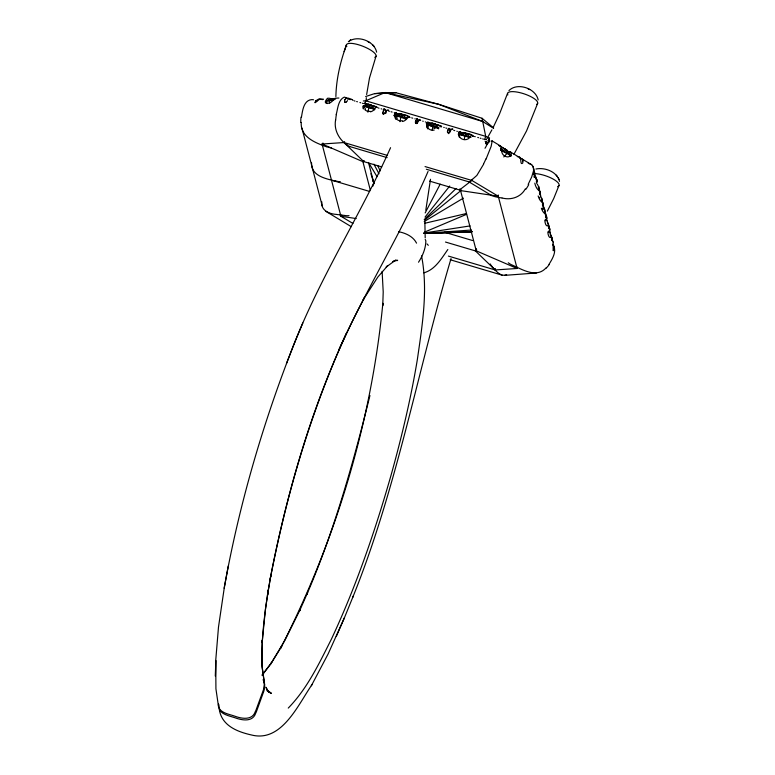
<?xml version="1.0" encoding="UTF-8"?>
<svg xmlns="http://www.w3.org/2000/svg" width="775" height="775" viewBox="0 0 775 775"><rect width="100%" height="100%" fill="white"/><g stroke="black" fill="none" stroke-linecap="round" stroke-linejoin="round"><path stroke-width="1.16" d="M321.848 201.888C320.618 210.442 329.462 214.026 336.486 214.413M540.65 196.075L540.621 194.98M543.692 207.816L543.663 206.702M551.965 238.932L551.945 238.371A7.76 6.82 33.4 0 0 551.877 237.915M522.902 161.646A7.556 5.338 -35.9 0 1 522.854 162.072L522.786 162.828A5.367 4.359 31.1 0 1 522.679 163.157C519.308 165.821 522.738 155.213 517.283 156.686M546.733 219.509L546.695 218.24M549.775 231.173L549.737 229.894M545.542 217.087L545.648 214.249M548.526 228.547L548.652 225.961L548.865 227.569M551.606 240.347L551.645 239.688M539.477 193.818L539.536 192.936M542.461 205.278L542.5 204.619M536.397 182.018L536.503 180.498M536.513 180.197L536.503 179.141A7.76 6.752 -60.6 0 0 536.416 178.676M551.722 238.419L551.703 238.923M542.577 203.476L542.577 202.517M424.855 221.698L425.204 237.886M335.885 96.565C336.243 78.798 340.487 61.332 346.532 44.688M426.783 124.155L426.812 125.046M542.51 204.552L542.568 203.786M335.527 120.29C333.831 130.394 339.334 139.636 347.316 145.322M551.945 239.349L551.713 237.518M545.871 216.118L545.891 215.237A7.992 7.091 27.3 0 0 545.823 214.694A6.19 5.541 23.1 0 0 544.796 212.34M366.12 100.74L366.333 97.669M218.434 704.02C217.746 712.68 228.567 713.94 234.728 716.158C241.752 718.764 252.369 720.643 255.353 711.469A47.343 44.146 -13.9 0 0 255.944 710.278L263.5 689.643A47.343 44.146 -13.9 0 0 263.81 688.365L264.382 683.405L262.153 667.566L261.814 655.679L261.785 657.026C262.086 629.445 266.096 602.059 270.921 574.943L267.452 595.297L267.695 593.863M528.25 163.292L531.011 164.377A11.305 8.942 -46.4 0 1 531.834 164.881L533.413 166.867L533.558 170.8L535.147 173.445L534.256 177.378L534.072 169.483L532.822 166.751M533.985 173.794L533.704 172.641L533.878 174.22M539.584 194.099L539.584 190.989A7.973 7.237 -55.7 0 0 539.565 190.456A6.229 5.812 -9.5 0 0 538.257 187.55M315.028 102.465L315.367 101.535M547.799 223.491L547.838 222.667M301.427 117.219C302.599 110.689 303.606 100.101 311.928 99.607A12.507 11.732 53 0 1 312.868 99.694L313.555 99.801M551.722 240.608L551.5 239.078M545.842 216.448L545.658 217.358M536.697 181.389L536.746 180.129M544.757 211.895L544.806 211.052M425.804 210.18L430.512 179.267M539.778 191.415L538.712 187.637M541.715 200.27L541.754 199.301M218.938 704.766C217.32 713.775 228.48 715.616 234.835 717.708C241.945 720.333 252.766 722.416 255.76 713.048A47.343 44.398 -15.4 0 0 256.351 711.847L263.868 691.067A47.343 44.398 -15.4 0 0 264.178 689.789L264.74 684.645L263.597 681.303M366.643 94.511L369.52 77.878L376.049 56.12M543.101 208.688L542.868 209.589L543.101 208L542.791 208.853M495.39 268.567L495.186 269.952L448.396 256.089M415.4 121.917L415.71 120.784M268.334 589.814L265.457 609.102L262.134 642.678L262.25 640.373L262.047 665.996L264.527 683.724M302.802 323.01L294.655 342.492C263.423 421.426 239.436 503.333 224.411 586.908L218.492 627.062L215.721 660.494L215.925 688.83L218.56 706.858M336.185 114.613C337.861 108.713 338.113 99.859 344.265 97.137A11.305 6.055 -81.4 0 1 344.904 97.263L347.51 98.706M367.892 112.191L368.987 106.902L371.39 105.051M399.929 121.685L401.024 116.395L403.426 114.545M432.169 130.064L433.06 125.889L435.463 124.039M464.206 139.568L465.097 135.383L467.509 133.532M533.558 170.8L531.679 177L528.143 184.402M224.169 588.283L228.286 565.973M270.068 579.71C288.939 482.253 317.643 385.592 364.395 297.707L363.233 299.702L377.871 277.004L387.8 265.544L386.183 267.026L394.766 260.758L392.712 261.601L397.653 260.226M546.143 220.342L546.046 220.865L545.871 219.286M549.184 232.006L549.087 232.529L549.184 231.328M485.935 141.718L485.799 142.833A4.146 3.323 29.8 0 0 485.906 143.317M270.678 576.319C286.857 492.9 311.288 410.74 346.367 333.26M459.003 132.961C457.57 138.977 466.027 142.106 469.669 137.495M369.937 395.541C353.264 463.043 334.451 530.274 306.919 594.27L307.636 592.594L299.286 611.494L300.041 609.809L285.064 640.043L270.824 663.836L271.667 662.518L261.96 675.209M488.957 141.341L488.744 142.048M472.13 179.383L471.849 180.439L459.517 189.972L429.592 181.108M426.918 123.225C427.054 120.784 429.941 122.479 428.517 124.048M451.031 258.598C417.686 370.799 397.11 486.952 353.332 595.917L352.673 597.525M396.287 115.029L396.471 112.782M460.602 133.629L460.941 132.312A34.449 6.946 -71.3 0 0 460.65 131.905L460.553 131.672M366.197 105.284L365.839 103.714M344.129 51.625L346.454 44.911M417.328 118.72L417.919 119.98A7.362 2.306 -74 0 0 416.902 123.525M450.004 129.144L449.955 129.473A7.362 2.306 -73.8 0 0 448.802 133.658M507.567 93.329L499.439 114.138L493.472 126.848M327.263 103.598L326.149 101.622L326.895 100.643L333.308 98.677L335.488 98.706M326.711 101.147L327.505 100.469M327.37 100.847L328.29 100.246M328.116 100.74L333.763 100.217M329.976 100.605L331.235 100.188M332.436 100.237L331.09 100.566M376.301 107.086L374.422 105.952L370.469 105.226L363.368 105.613L363.213 108.839M364.928 102.997L365.732 100.798L385.059 92.545L395.88 92.729L438.66 104.286L482.069 118.275L493.675 127.982M363.494 108.713L363.058 106.475L364.637 106.02L374.819 109.013L374.509 109.866M364.453 106.524L366.003 106.369M365.868 106.747L367.272 107.163L367.457 106.669M367.272 107.163L370.218 108.035L370.402 107.541M370.218 108.035L371.845 108.103M373.327 108.597L373.143 109.091L371.709 108.481M363.281 160.58L362.894 161.655L370.256 189.894M364.143 160.522L363.756 161.597L362.894 161.655L322.061 144.024L322.962 143.055M395.26 118.333L394.94 113.567L400.394 113.644L406.468 115.446L409.278 117.141M396.49 116.017L396.674 115.514L401.024 116.395L406.856 118.507L406.546 119.36L399.309 116.657L393.894 115.62M372.707 186.407L373.879 183.181L368.474 162.469M399.309 116.657L399.493 116.163M402.254 117.529L402.438 117.035M405.18 118.594L405.364 118.091M427.296 127.827L427.132 125.463L428.711 125.007L438.892 128.001L434.543 124.213L433.06 125.889M428.527 125.511L430.077 125.366M429.941 125.734L431.346 126.151L431.53 125.657M431.346 126.151L434.3 127.023L434.475 126.528M434.3 127.023L435.928 127.09M438.582 128.853L437.4 127.584M447.747 130.268L447.437 131.353A4.03 3.265 33.9 0 0 447.485 131.895A1.114 0.94 16.9 0 0 447.592 132.506M459.168 132.399L459.333 137.32M459.614 137.194L459.168 134.957L460.747 134.501L470.938 137.495L464.467 132.641L459.013 132.554A5.919 2.577 72.1 0 0 458.945 132.883M460.573 135.005L462.113 134.86M461.978 135.237L463.392 135.644L463.566 135.15M463.392 135.644L466.337 136.516L466.511 136.022M466.337 136.516L467.964 136.584M469.447 137.078L469.262 137.582L467.829 136.962M459.904 188.897L459.517 189.972L460.553 190.592L498.257 196.24L517.099 268.479L495.186 269.952L475.404 250.906L445.48 242.042M460.951 189.517L460.553 190.592L476.267 250.848L517.099 268.479L517.051 267.104M484.52 139.645L485.712 136.361L482.069 118.275M510.967 156.395L508.419 154.177L502.123 151.067L502.442 150.205L506.734 149.972L508.855 152.249M503.576 151.503L500.698 148.693M504.932 152.084L503.76 150.999M506.172 152.811L505.067 151.706M508.419 154.177L508.603 153.673L506.346 152.317M509.437 154.797L508.603 153.673M476.238 248.62L475.404 250.906L476.267 250.848L476.664 249.773M510.279 155.542L509.572 154.419M537.666 103.337L526.545 130.927L513.961 154.244M533.665 173.871L533.975 173.009M383.286 111.154L383.024 111.978A5.657 4.417 42.7 0 0 382.947 112.22A4.214 3.517 20.8 0 0 382.85 112.695M558.978 185.516L553.699 198.574L547.353 211.12M286.45 363.572L294.655 342.492M507.673 152.287L507.916 151.667L508.913 152.268M488.589 142.464L487.058 144.315M353.332 595.917L344.507 617.559L328.125 653.955L311.337 685.768M294.539 342.792C321.276 275.241 361.024 213.929 390.561 147.686M336.302 636.43L344.507 617.559M447.882 129.919L448.919 128.301L449.752 128.611M542.568 205.578L542.81 203.36A7.827 6.897 29.4 0 0 542.849 202.895M428.052 171.449C401.712 232.529 366.226 289.123 338.878 349.709M486.08 159.04L491.118 146.446L492.193 140.982A11.305 2.044 -66.7 0 0 492.009 140.856L490.982 141.108M483.629 164.174L476.858 175.431L469.834 181.602M425.165 212.922L440.161 184.188M344.894 99.839L344.555 102M491.912 129.851L487.117 138.415M539.768 197.896L539.749 197.199M418.171 121.617L417.754 122.285A5.657 3.526 -27.9 0 1 417.667 122.528L417.56 122.557A1.802 1.569 -4.3 0 1 416.621 123.583M385.969 111.619L385.127 112.947M385.998 111.581L387.161 110.002L388.101 110.341M312.141 684.441C298.317 704.194 281.945 742.77 251.517 734.991C237.547 731.852 221.844 725.865 219.306 709.551M447.834 249.521C441.479 258.501 435.162 269.681 423.857 272.839M449.8 131.769L451.525 129.125M344.623 141.593L343.974 142.542L322.061 144.024L340.903 216.264L352.887 223.432M345.108 99.481L345.621 98.861M548.991 264.362C552.41 258.802 557.312 251.052 552.953 244.842M525.343 188.868C520.819 197.218 511.054 200.367 502.171 198.013M341.765 215.159L340.903 216.264L356.219 218.56M346.667 101.661L347.539 100.634M425.039 217.087L449.703 186.01M315.929 100.711L318.767 99.035L322.768 99.617M508.942 90.597C517.39 82.014 535.796 88.34 538.17 99.907M374.063 109.168L376.359 106.747L377.289 107.318M316.655 101.622L315.076 102.726M316.82 101.428L319.736 99.084L323.456 99.181M407.698 117.083L408.648 116.211L409.287 116.638M418.529 262.212C422.559 256.012 425.766 248.465 425.833 240.996A5.367 5.018 -14.6 0 0 425.204 239.485M262.367 674.88L270.649 664.078L281.751 646.292L280.589 648.288C335.498 541.231 371.186 423.179 382.86 303.306L382.743 305.612L383.208 291.972L382.123 271.376M470.231 136.913L471.781 134.879M368.987 106.902L370.469 105.226L374.819 109.013M401.024 116.395L402.506 114.719L406.468 115.446L408.997 117.122M465.097 135.383L466.589 133.707L470.541 134.433L473.351 136.138M288.261 708.079C307.365 688.52 319.222 663.293 331.38 639.191C356.064 586.51 375.013 531.321 390.988 475.433C401.663 437.168 410.915 398.466 417.396 359.251C422.259 325.2 428.226 290.121 421.552 255.924M545.978 267.976C536.542 278.322 522.67 269.748 512.566 265.215A13.756 11.363 37.7 0 1 508.284 262.764M424.216 219.596L456.029 188.538M406.681 118.197L405.945 118.866M333.608 99.374C331.225 104.654 320.995 105.061 327.37 98.551M503.798 156.947L507.586 152.82L506.259 149.933L504.389 148.558M348.343 41.705C357.362 34.768 374.344 40.872 376.64 52.167M373.657 109.527L373.763 109.44A7.44 3.749 -25.5 0 0 374.17 109.188M424.632 220.09L460.873 190.621M346.28 102.019L345.543 102.387M424.206 221.543L463.392 198.119M553.398 250.683L554.328 247.68L553.34 244.464M335.11 98.192L338.907 98.018M506.627 274.738C500.437 277.247 495.884 270.533 491.999 266.755M424.671 232.054L466.598 214.307M365.645 96.526L374.528 93.639L385.059 92.545L438.66 104.286L482.554 121.433L493.481 128.243M326.895 100.643L333.308 98.677L335.653 98.822M402.361 120.697L402.186 120.735A5.987 5.347 -2.4 0 1 396.432 118.962M424.826 223.268L466.395 213.522M370.14 111.3L369.995 111.329A5.512 4.912 -1.5 0 1 364.802 109.633M535.942 169.008C545.028 167.167 557.089 171.692 559.521 181.369M423.731 233.081L470.096 225.912M365.451 104.373L368.358 104.15L376.117 107.066M428.556 123.438L432.431 123.138L440.374 126.073M460.592 132.932L464.467 132.641L470.541 134.433L473.07 136.109M504.593 275.367L536.591 272.974M471.781 231.977L423.76 233.382L471.374 230.03M363.339 100.963L365.732 100.798L485.712 136.361L488.744 138.173M345.437 102.397L344.827 102.261M394.078 115.126L402.496 114.71L406.856 118.507M458.151 134.114L466.569 133.697M374.528 93.639L385.204 93.184M388.759 93.039L395.88 92.729M423.77 233.352L472.043 231.425M423.722 233.372L472.14 231.803M365.083 104.102L368.358 104.15L370.46 105.216M499.177 145.632L500.689 146.097L501.367 147.463M340.06 214.946L344.642 215.45A13.756 9.474 -27.1 0 0 349.031 215.634M339.818 214.917L339.179 214.82M501.909 197.974L499.594 197.615M330.16 100.101L329.239 99.965L328.92 100.818L329.724 103.056M338.355 214.704L336.738 214.452M499.352 197.577L494.673 196.627M434.543 124.213L438.505 124.94L441.033 126.616M519.55 157.964L520.141 158.1A12.516 7.469 -57.3 0 1 522.689 159.543M335.701 181.156C325.82 178.705 311.037 176.002 311.56 162.895M394.94 113.567L400.394 113.644L402.496 114.71M500.95 149.788L502.442 150.205M385.059 92.545L482.554 121.433M349.176 99.336L350.038 99.587M354.175 100.818L354.998 101.06M356.636 101.544L357.459 101.787M359.92 102.523L360.743 102.765M362.38 103.249L363.204 103.492M365.664 104.218L366.478 104.47M377.997 107.88L379.033 108.19M381.116 108.8L381.639 108.955M383.199 109.42L385.756 110.098M388.44 110.97L389.496 111.28M391.065 111.755L392.111 112.065M394.213 112.685L394.737 112.84M395.783 113.15L396.829 113.46M409.568 117.238L410.101 117.393M411.68 117.858L412.736 118.168M414.838 118.798L415.371 118.953M416.417 119.263L418.006 119.737M422.714 121.133L423.228 121.288M425.301 121.898L425.814 122.053M427.877 122.663L428.914 122.963M443.746 127.362L444.269 127.517M445.848 127.982L446.894 128.292M448.987 128.921L450.043 129.231M453.724 130.316L454.77 130.626M456.853 131.246L457.366 131.401M458.926 131.866L461.009 132.477M472.004 135.732L472.818 135.983M474.465 136.468L475.278 136.71M477.739 137.437L478.562 137.679M480.209 138.163L481.023 138.405M482.67 138.899L483.484 139.142M489.48 140.914L487.93 140.459L488.647 139.975A20.692 2.703 -70.4 0 1 488.763 139.926M500.03 146.543L506.734 149.972M387.558 155.465L343.974 142.542L363.756 161.597L381.717 166.916M425.049 166.577L471.849 180.439L498.257 196.24L498.248 195M349.118 146.359L387.151 157.635M426.347 169.25L468.991 181.883L491.641 195.542M331.487 180.149L369.597 191.435M444.618 232.258L472.556 240.531M398.524 231.696C405.645 233.072 413.094 236.356 416.543 243.137M450.168 259.741L502.045 275.115M397.488 260.613L395.434 259.983M459.478 134.104L460.747 134.501M428.711 125.007L427.442 124.61L426.977 123.06L432.431 123.138L434.533 124.203L427.442 124.61L427.79 128.824M395.405 115.107L396.674 115.514M363.368 105.613L364.637 106.02M326.75 146.862C315.377 142.871 300.322 137.088 301.223 122.44M435.792 127.468L437.226 128.088M528.027 88.815L529.703 89.59M267.026 690.67L271.182 693.305L267.637 690.506L268.906 692.346L266.135 687.851M351.608 99.345L352.189 99.684M267.201 690.661L271.017 693.315L267.482 690.312L268.692 692.211L265.815 687.125M369.714 42.615L367.805 41.55M500.766 150.292L502.123 151.067M485.131 141.341L487.146 142.552M510.463 155.048L511.287 155.533L506.259 149.933L502.045 147.143M382.85 113.857L383.673 114.351M492.154 140.943L500.34 145.874M510.367 151.929L519.792 157.616M521.788 158.817L531.65 164.755M325.917 211.381L351.259 226.668M350.368 99.587L348.886 98.551A20.702 10.23 -77 0 0 348.556 98.386M352.267 99.742L353.071 100.343M535.108 176.38L536.707 179.626M372.523 44.698L373.957 46.161M486.138 144.053L485.847 143.433M428.304 128.408L428.42 128.534A5.987 5.28 -8.8 0 0 434.184 130.093M541.376 199.814L542.771 202.895M427.054 243.941L428.284 245.326M545.232 214.559L546.53 217.078M557.458 176.593L556.13 175.053M548.322 226.271L549.562 228.722M537.453 184.402L538.586 186.639M540.592 196.182L541.638 198.322M544.408 210.887L545.61 213.764A7.827 6.936 -59.6 0 1 545.755 214.229M263.074 679.704L264.227 682.194M547.547 222.561L548.593 225.225A7.76 6.626 -63.6 0 1 548.535 225.719M551.945 239.611L552.827 241.296M550.647 234.341L551.664 236.985A7.924 7.188 -56.3 0 1 551.8 237.46M553.166 250.606L553.137 242.623M441.324 126.073L441.634 126.683M536.649 180.284L536.862 180.633A5.532 4.912 -78.5 0 1 537.172 181.631M369.026 163.322L377.047 176.681M373.967 164.184L378.985 173.823M377.657 165.472L380.186 170.907M558.3 177.872L559.095 179.577M372.523 179.916L373.879 183.181M420.651 120.522L419.982 119.505A7.333 1.221 -71 0 0 418.703 120.968M370.905 173.726L374.102 183.714M540.291 193.198L540.437 193.721M543.343 204.891L543.488 205.423M301.95 128.098L322.235 205.908M395.095 115.969L395.754 119.331M501.783 150.602C501.057 156.54 510.861 159.999 511.277 153.053A12.245 5.163 -63.6 0 0 509.388 151.551M501.473 148.18L501.599 149.294M394.756 115.456L394.727 114.952M548.884 226.765L548.874 226.6A7.973 7.091 22.7 0 0 548.865 226.145M534.285 173.561A15.858 4.863 18.5 0 1 553.311 179.161A15.858 4.863 18.5 0 1 557.593 186.707M346.812 46.529A15.858 4.563 21.4 0 1 362.623 46.151A15.858 4.563 21.4 0 1 374.771 57.34M507.838 94.928A15.858 4.728 18.4 0 1 523.813 93.756A15.858 4.728 18.4 0 1 536.717 104.363M340.293 181.65A13.252 12.4 -14.6 0 1 335.778 180.943M492.106 266.474A13.437 7.392 -77.5 0 1 490.265 263.936M549.204 264.566A32.492 27.716 74.5 0 1 546.123 268.169M494.721 196.327A13.756 11.654 -71.6 0 1 490.788 195.155M528.744 184.673A32.492 20.944 -57.7 0 1 525.876 189.284M469.844 181.505A13.437 2.151 -63.5 0 1 468.817 181.854M485.906 158.972A31.339 7.023 -65.4 0 1 483.522 163.99M349.651 146.553A13.437 6.917 -85.1 0 1 347.384 145.119M335.682 120.28A31.339 17.902 -83.1 0 1 336.34 114.661M331.477 147.909A13.756 13.543 -79.2 0 1 326.876 146.611M300.787 122.44A32.502 28.413 81.1 0 1 301.02 117.141M395.221 113.14A12.022 2.451 -71.9 0 1 396.538 112.569M395.153 114.022A5.522 1.463 -89.5 0 1 395.395 113.286M395.192 114.991A6.045 2.654 70.3 0 1 395.24 114.119M394.804 114.991A6.868 3.972 55.8 0 1 394.804 114.632M397.362 118.304A7.014 4.863 42 0 1 395.783 115.504M406.429 119.185A6.985 6.064 -9 0 1 402.622 121.481M408.444 116.948A6.103 1.841 -33.2 0 1 407.912 117.79M546.85 216.942A6.093 4.766 -88.1 0 1 547.043 218.201M548.119 225.38A6.51 2.344 89 0 1 544.786 220.129M547.247 221.514A6.055 3.604 54 0 1 547.431 222.493M546.995 220.207A5.512 4.447 27.6 0 1 547.46 221.146M545.503 219.238A11.673 10.308 10.4 0 1 546.685 220.255M549.882 228.586A6.103 4.805 -87.8 0 1 550.076 229.846M551.199 236.956A6.51 2.364 89.1 0 1 547.799 231.89M549.95 233.023A6.21 3.333 59.5 0 1 550.192 234.36M550.114 231.987A5.532 4.417 28.8 0 1 550.521 232.849M548.7 230.989A11.848 10.501 9.2 0 1 549.717 231.861M538.925 186.707A6.103 4.321 42.2 0 1 538.983 187.734M538.983 190.456A6.51 2.722 70.7 0 1 534.818 183.132M536.678 182.319A6.219 3.439 88 0 1 536.823 183.83M536.097 179.19A11.848 11.189 -49.3 0 1 536.765 179.916M541.977 198.39A6.093 4.282 42.6 0 1 542.025 199.407M542.006 202.091A6.51 2.703 70.7 0 1 538.15 195.949M540.02 193.905A6.055 3.875 88.5 0 1 540.165 195.038M539.758 192.21A5.512 4.931 -77.2 0 1 540.194 193.246M539.158 190.921A11.673 11.015 -51.4 0 1 539.817 191.648M542.946 206.925A11.596 10.947 -16.5 0 1 544.224 208.165M544.186 208.272A5.57 4.844 13.6 0 1 544.689 209.483M545.087 210.064A6.123 4.292 42.8 0 1 545.106 211.188M545.058 213.726A6.51 2.722 70.3 0 1 541.367 208.252M543.052 205.608A6.113 3.875 88.6 0 1 543.188 206.751M542.577 203.573A5.561 4.97 -77.3 0 1 543.197 204.949M542.316 202.653A11.983 11.296 -52.7 0 1 542.897 203.302M440.985 127.003A12.022 2.17 -75.1 0 0 440.355 125.54A5.522 0.572 -58 0 1 440.355 125.85M437.991 127.613A6.045 0.814 -41.1 0 1 437.497 128.098M438.631 127.652A6.868 2.344 -31.3 0 1 438.34 127.923M436.519 127.303A7.014 3.681 -23.6 0 1 433.913 128.65M427.752 128.64A6.985 6.181 0.3 0 1 426.657 125.046M426.337 123.787A6.103 3.381 58.8 0 1 426.637 122.905M427.887 127.575A7.12 3.158 -74.7 0 1 428.585 124.087M522.592 159.669A5.832 3.488 -55.5 0 1 522.912 160.522M522.747 160.619A6.316 3.982 -49.9 0 1 522.786 161.432M485.751 139.452A12.458 1.55 -66.9 0 1 486.448 139.345M486.293 139.684A6.181 0.775 -68.4 0 1 486.283 139.868M485.867 141.699A7.062 1.008 -66.1 0 1 485.993 141.476M488.967 141.893A6.733 2.315 -50.9 0 1 488.831 142.29M488.473 140.692A9.223 1.308 -65.3 0 1 489.461 140.314M489.558 137.805A7.721 1.027 -67.7 0 1 485.005 148.267M349.322 98.871A12.458 6.064 -81 0 1 351.569 99.471M349.06 99.19A6.181 3.022 -79.3 0 1 349.302 99.064M347.336 98.948A7.062 3.546 -82 0 1 349.176 98.367M346.522 101.593A4.146 2.858 -19.8 0 1 346.192 101.883M344.817 99.752A6.733 4.34 78.3 0 1 345.049 99.394M345.592 98.328A9.223 4.611 -82.9 0 1 348.479 98.657M315.619 101.031A7.818 6.684 21.2 0 1 315.871 100.672M542.49 203.515A5.696 1.802 -84.4 0 1 542.481 203.815M542.49 201.965A7.992 7.13 -57.7 0 1 542.539 202.44M541.599 199.524A6.2 5.599 -54.4 0 1 542.335 201.984M541.337 199.097A11.218 10.385 -10.3 0 1 541.696 199.456M539.671 191.968A5.745 2.015 -84.3 0 1 539.662 192.287M539.942 192.064A4.282 1.104 -85.1 0 1 539.884 192.994M539.7 191.415A7.76 6.723 37.2 0 1 539.739 191.871M536.775 179.626A7.924 7.043 23.1 0 1 536.804 180.091M536.92 181.737A4.137 1.608 81 0 1 536.813 182.203M535.147 175.731A6.2 5.493 -57.1 0 1 536.174 178.715M552.013 238.719A4.137 0.949 -85.1 0 1 551.955 239.533M551.81 239.233A5.454 2.344 79 0 1 551.79 239.485M550.366 235.174A6.2 5.522 28.8 0 1 551.732 237.925M547.722 223.171A6.229 5.822 -19.8 0 1 548.855 226.145M548.933 227.637A5.745 2.751 76.1 0 1 548.903 227.908M549.117 228.237A4.282 1.744 79.8 0 1 548.981 228.761M545.803 216.06A5.696 2.587 77.7 0 1 545.784 216.322M544.554 211.498A11.218 10.579 -19.5 0 1 545.135 212.108M449.461 129.512A36.803 6.423 -74.9 0 1 449.626 130.258M447.863 130.558A7.75 2.926 -89.2 0 1 447.989 130.21M448.308 133.029A1.114 0.94 16.9 0 1 447.814 132.767M449.238 132.351A1.23 1.075 -4.3 0 1 448.551 132.951M449.839 132.05A4.214 3.187 -16.1 0 1 449.519 132.477M449.858 131.779A5.657 3.507 -28 0 1 449.703 132.002M451.408 129.532A11.654 2.005 -71.2 0 1 452.329 129.115M452.552 128.931A36.783 6.704 -72.6 0 1 452.852 129.163M385.727 113.538A7.285 1.279 -73.1 0 1 386.434 111.193M388.236 109.934A36.803 7.702 -72 0 1 388.294 109.972M384.952 112.888A4.03 2.751 -23.2 0 1 384.623 113.247M384.671 113.286A1.124 0.872 -14.1 0 1 383.247 113.751M383.063 113.421A1.23 1.075 -3.9 0 1 383.044 112.733M383.238 111.019A7.857 2.926 -88.9 0 1 383.383 110.67M383.383 109.081A6.2 2.141 -87.1 0 1 384.468 109.256M384.526 109.013A11.654 2.47 -75.8 0 1 385.175 109.808M385.165 110.37A36.783 7.411 -74.4 0 1 385.398 111.116M416.65 118.914A8.157 1.472 -73.2 0 1 417.308 118.788M416.001 122.092A6.19 1.133 -72.8 0 1 416.495 120.958M415.749 120.91A7.982 2.645 -86.8 0 1 415.875 120.561M415.468 121.937A4.059 3.284 33.8 0 0 415.458 122.402A1.124 0.94 17.1 0 0 415.565 123.012M416.252 123.525A1.124 0.94 17.1 0 1 415.768 123.254M419.333 119.98A7.682 0.688 -55.9 0 1 419.178 120.29M552.953 241.248A6.713 6.529 -86.6 0 1 553.185 242.062A7.208 6.607 85.1 0 1 553.282 242.594M552.556 244.251A11.877 10.521 48.4 0 1 552.982 244.745M332.833 99.578A35.727 26.04 -85.9 0 0 331.468 98.919A12.245 8.903 -86.6 0 0 327.35 98.328M333.676 99.742A5.687 1.715 -48 0 1 334.257 99.21M334.451 98.977A5.144 2.48 -53.5 0 1 335.091 98.503M507.925 151.629A35.737 15.122 -64.2 0 1 509.359 151.629M500.989 150.176A6.403 2.257 75.7 0 1 500.863 148.442M501.192 148.422A5.144 0.698 88.9 0 1 501.251 149.042M498.693 145.593A36.377 14.396 -59.9 0 1 499.187 145.603M364.124 103.598A11.954 3.642 -73.9 0 1 365.839 103.55M364.637 107.018A5.725 1.967 -88.2 0 1 364.967 105.235M365.548 109.13A6.713 4.563 46.9 0 1 364.163 106.097M374.005 109.769A6.733 5.832 -9.3 0 1 370.431 111.852M471.897 135.392A34.914 2.577 -74 0 1 471.907 135.489M469.747 136.933A6.413 2.393 -32.4 0 1 469.214 137.456M459.11 132.196A5.502 1.87 82.2 0 1 459.255 131.934M459.178 132.796A9.968 2.8 89.3 0 1 459.72 134.414M215.721 660.494L215.431 676.188L215.721 660.494M350.668 39.99L349.448 40.775L350.649 40"/></g></svg>
